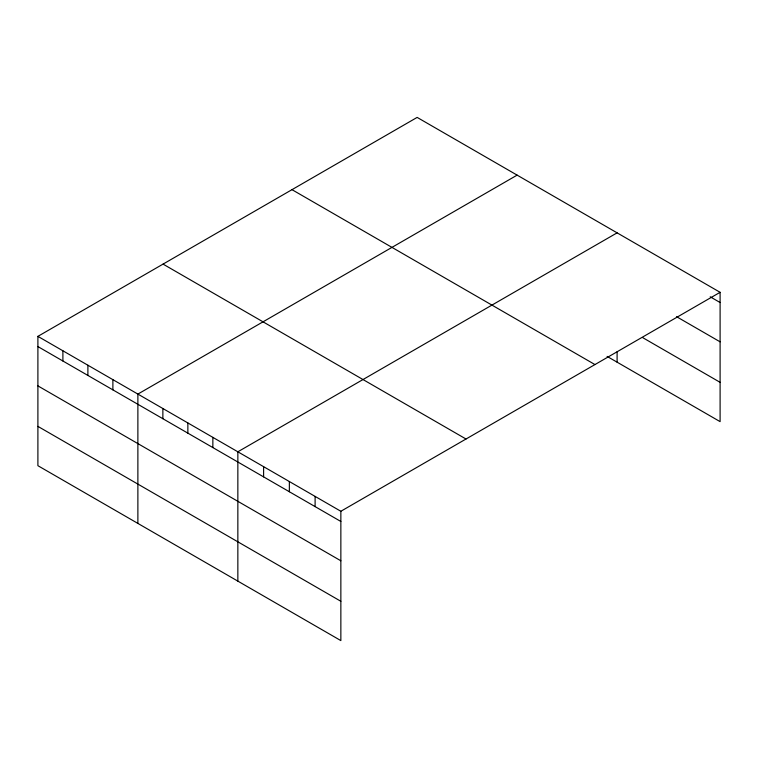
<?xml version="1.0" encoding="UTF-8"?>
<svg xmlns="http://www.w3.org/2000/svg" width="758" height="758" viewBox="0 0 758 758"><rect width="100%" height="100%" fill="white"/><g stroke="black" fill="none" stroke-linecap="round" stroke-linejoin="round"><path stroke-width="1.14" d="M607.101 356.402L720.1 421.637L720.1 292.313L417.146 117.405L37.9 336.363L37.9 465.687L340.854 640.595L340.854 511.271L37.9 336.363M517.117 175.126L137.88 394.084L137.88 523.408M617.097 232.848L237.851 451.796L237.851 581.121M340.854 511.271L720.1 292.313M710.199 296.804L720.1 302.527M676.524 316.673L720.1 341.83M642.85 337.727L720.1 382.335M291.991 189.661L594.954 364.57M163.046 264.106L466.009 439.015M37.9 346.567L340.854 521.476M37.9 385.879L340.854 560.787M37.9 426.375L340.854 601.284M617.097 351.769L617.097 362.172M315.11 496.405L315.11 506.609M289.357 481.538L289.357 491.743M263.604 466.672L263.604 476.877M212.856 437.366L212.856 447.58M187.861 422.945L187.861 433.15M162.866 408.515L162.866 418.719M112.885 379.654L112.885 389.858M87.89 365.223L87.89 375.428M62.895 350.793L62.895 360.998"/></g></svg>
